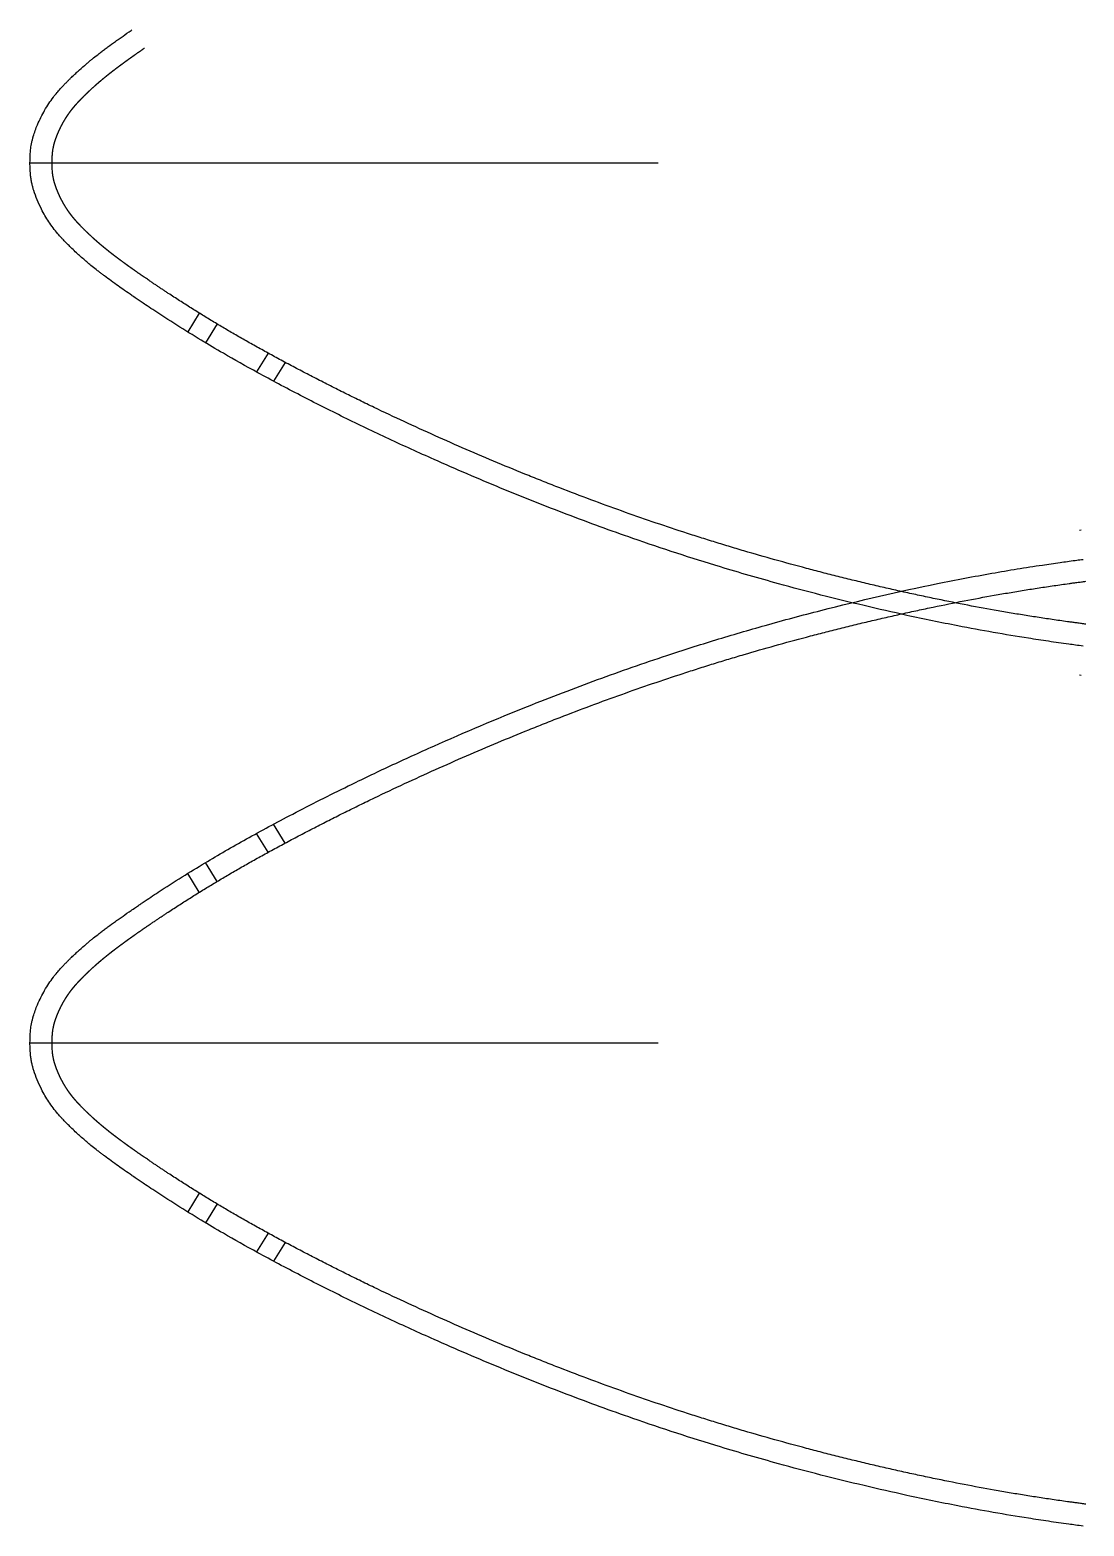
# Model space of a CAD drawing. Header units: inches. Extents: x -1514 to 1282, y -2074 to 286.
# Drawn here: x 231.7 to 303.2, y -513.8 to -412.3 of the extents above; entities that cross this region are included whole.
import ezdxf

# ---------------------------------------------------------------- set-up
doc = ezdxf.new("R2010")
doc.units = ezdxf.units.IN
doc.header["$LTSCALE"] = 0.1
doc.header["$MEASUREMENT"] = 0

msp = doc.modelspace()

# ---------------------------------------------------------------- linework, layer by layer
for p, q in [((231.68013, -421.27506), (274.28677, -421.27506)), ((243.16406, -431.47853), (242.38019, -432.75742)), ((244.36853, -432.21275), (243.58466, -433.49163)), ((247.8298, -434.19298), (247.04592, -435.47186)), ((248.98968, -434.82068), (248.2058, -436.09957)), ((247.8298, -468.05569), (247.04592, -466.77681)), ((248.98968, -467.42799), (248.2058, -466.1491)), ((244.36853, -470.03592), (243.58466, -468.75704)), ((243.16406, -470.77013), (242.38019, -469.49125)), ((231.68013, -480.97361), (274.28677, -480.97361)), ((243.16406, -491.17709), (242.38019, -492.45597)), ((244.36853, -491.9113), (243.58466, -493.19019)), ((247.8298, -493.89153), (247.04592, -495.17041)), ((248.98968, -494.51924), (248.2058, -495.79812))]:
    msp.add_line(p, q)
at = {"color": 2, "linetype": 'Continuous', "lineweight": 25}
for p, q in [((302.85693, -446.19897), (302.98592, -446.18241)), ((302.98592, -456.06688), (302.85705, -456.05034))]:
    msp.add_line(p, q, dxfattribs=at)
at = {"color": 2, "linetype": 'Continuous'}
for points, knots in [([(231.90473, -419.49098), (231.98368, -419.22678), (232.07891, -418.96337), (232.26188, -418.53013), (232.34074, -418.3593), (232.5011, -418.03763), (232.58631, -417.87892), (232.76517, -417.56894), (232.85926, -417.41678), (233.05717, -417.11827), (233.16105, -416.9717), (233.35179, -416.72092), (233.43164, -416.62122), (233.58685, -416.43585), (233.65806, -416.35363), (233.78897, -416.2074), (233.83497, -416.15719), (233.94014, -416.04428), (233.99483, -415.9866), (234.10332, -415.87413), (234.15997, -415.81632), (234.25903, -415.71648), (234.3102, -415.66548), (234.41291, -415.56429), (234.46476, -415.51378), (234.58774, -415.39531), (234.65826, -415.32836), (234.79655, -415.19891), (234.86685, -415.134), (235.07921, -414.94067), (235.2234, -414.81299), (235.43036, -414.63466), (235.49047, -414.58344), (235.61349, -414.47977), (235.66666, -414.43547), (235.78284, -414.33955), (235.84193, -414.29123), (236.02195, -414.14545), (236.14586, -414.04694), (236.34261, -413.89326), (236.41294, -413.83883), (236.5709, -413.71769), (236.64548, -413.66113), (236.80328, -413.54236), (236.88403, -413.48209), (237.13173, -413.29872), (237.30413, -413.17303), (237.57779, -412.97638), (237.65382, -412.92216), (237.81747, -412.80604), (237.90209, -412.74633), (238.16433, -412.56227), (238.35028, -412.433), (238.56198, -412.28709), (238.57662, -412.27701), (238.59132, -412.26689)], [0.0006758159, 0.0006758159, 0.0006758159, 0.0006758159, 0.0856155405, 0.0856155405, 0.1391467974, 0.1391467974, 0.1926780544, 0.1926780544, 0.2462093113, 0.2462093113, 0.2997405683, 0.2997405683, 0.3401579436, 0.3401579436, 0.3722583798, 0.3722583798, 0.3958867692, 0.3958867692, 0.4195151587, 0.4195151587, 0.4411173679, 0.4411173679, 0.4627195771, 0.4627195771, 0.4843217863, 0.4843217863, 0.5130271226, 0.5130271226, 0.5417324589, 0.5417324589, 0.5991431315, 0.5991431315, 0.6226296304, 0.6226296304, 0.6461161293, 0.6461161293, 0.6696026282, 0.6696026282, 0.716575626, 0.716575626, 0.7419756989, 0.7419756989, 0.7729718614, 0.7729718614, 0.803968024, 0.803968024, 0.8659603491, 0.8659603491, 0.8982528039, 0.8982528039, 0.9305452587, 0.9305452587, 0.9951301683, 0.9951301683, 0.9999076149, 0.9999076149, 0.9999076149, 0.9999076149]), ([(231.71134, -420.52202), (231.71849, -420.44567), (231.72671, -420.36998), (231.74305, -420.24104), (231.75368, -420.16827), (231.77716, -420.02763), (231.79057, -419.95613), (231.81964, -419.81686), (231.83509, -419.74961), (231.86314, -419.63904), (231.87231, -419.60492), (231.88901, -419.54537), (231.89513, -419.52393), (231.9012, -419.50299)], [0.0023835454, 0.0023835454, 0.0023835454, 0.0023835454, 0.2066694054, 0.2066694054, 0.4109552653, 0.4109552653, 0.6152411252, 0.6152411252, 0.8195269851, 0.8195269851, 0.938174056, 0.938174056, 0.9946750821, 0.9946750821, 0.9946750821, 0.9946750821]), ([(231.71081, -422.02252), (231.68302, -421.71245), (231.67662, -421.40881), (231.68491, -420.90913), (231.69354, -420.72001), (231.71083, -420.52759)], [0.00007817154, 0.00007817154, 0.00007817154, 0.00007817154, 0.02349604073, 0.02349604073, 0.0380494547, 0.0380494547, 0.0380494547, 0.0380494547]), ([(231.90093, -423.04672), (231.89202, -423.01592), (231.88336, -422.98541), (231.872, -422.94438), (231.86808, -422.92991), (231.85284, -422.87207), (231.84324, -422.83381), (231.81286, -422.70618), (231.79379, -422.61465), (231.76421, -422.45086), (231.75291, -422.37973), (231.73575, -422.25423), (231.73133, -422.21817), (231.72131, -422.1297), (231.71633, -422.08132), (231.71163, -422.03145), (231.7115, -422.03001), (231.71136, -422.02857)], [0.0049469751, 0.0049469751, 0.0049469751, 0.0049469751, 0.0846348701, 0.0846348701, 0.1400935258, 0.1400935258, 0.2547026727, 0.2547026727, 0.5193360941, 0.5193360941, 0.7349872292, 0.7349872292, 0.8642826748, 0.8642826748, 0.9935781205, 0.9935781205, 0.9974194251, 0.9974194251, 0.9974194251, 0.9974194251]), ([(238.59136, -430.28382), (238.24864, -430.04792), (237.93855, -429.83118), (237.5188, -429.53225), (237.34635, -429.40815), (237.03033, -429.17735), (236.87858, -429.06493), (236.67396, -428.911), (236.61822, -428.86882), (236.50045, -428.77905), (236.42969, -428.72473), (236.302, -428.62581), (236.23913, -428.57669), (236.05323, -428.43019), (235.93305, -428.33379), (235.72321, -428.16229), (235.63825, -428.09186), (235.44459, -427.92846), (235.34991, -427.84714), (235.16175, -427.68269), (235.06883, -427.60002), (234.8762, -427.42556), (234.77722, -427.33412), (234.58061, -427.14885), (234.47887, -427.05105), (234.30867, -426.88387), (234.24238, -426.81782), (234.08745, -426.6605), (234.01441, -426.58477), (233.89599, -426.45925), (233.84949, -426.40917), (233.72882, -426.27692), (233.64542, -426.18274), (233.45692, -425.96135), (233.35531, -425.83532), (233.14892, -425.56191), (233.05009, -425.42189), (232.77519, -425.00677), (232.61052, -424.72423), (232.35717, -424.22842), (232.25698, -424.01259), (232.08045, -423.58637), (232.00346, -423.37558), (231.92577, -423.12917), (231.91496, -423.09396), (231.90446, -423.05873)], [0.0000881401, 0.0000881401, 0.0000881401, 0.0000881401, 0.1117175385, 0.1117175385, 0.1687966325, 0.1687966325, 0.2258757266, 0.2258757266, 0.2490135781, 0.2490135781, 0.2721514296, 0.2721514296, 0.295289281, 0.295289281, 0.341564984, 0.341564984, 0.3786771343, 0.3786771343, 0.4157892846, 0.4157892846, 0.4529014349, 0.4529014349, 0.4936431, 0.4936431, 0.5343847651, 0.5343847651, 0.5650224423, 0.5650224423, 0.5956601195, 0.5956601195, 0.6167390025, 0.6167390025, 0.6520100194, 0.6520100194, 0.7030823079, 0.7030823079, 0.7541545963, 0.7541545963, 0.8518991218, 0.8518991218, 0.919934883, 0.919934883, 0.9879706441, 0.9879706441, 0.9993125159, 0.9993125159, 0.9993125159, 0.9993125159]), ([(303.11192, -454.06664), (302.93755, -454.04408), (302.76617, -454.02167), (302.44143, -453.9787), (302.28608, -453.95789), (301.90432, -453.90603), (301.67774, -453.87461), (301.22001, -453.80998), (300.99139, -453.7771), (300.30719, -453.6769), (299.85304, -453.60797), (298.60852, -453.41242), (297.81873, -453.28085), (296.22143, -453.00005), (295.41735, -452.85136), (293.46989, -452.47373), (292.3186, -452.23629), (290.19013, -451.77187), (289.22055, -451.55107), (287.27977, -451.09106), (286.30232, -450.85042), (284.3588, -450.35352), (283.39555, -450.09786), (281.11475, -449.47002), (279.80447, -449.09098), (277.51935, -448.39728), (276.53381, -448.08703), (274.55302, -447.44127), (273.56084, -447.10672), (271.08597, -446.24465), (269.60384, -445.70388), (266.61598, -444.56505), (265.10592, -443.96529), (262.09162, -442.72014), (260.5838, -442.0733), (258.05552, -440.94817), (257.02514, -440.4781), (254.98406, -439.52432), (253.97425, -439.04058), (251.98263, -438.0615), (250.99907, -437.56523), (249.52451, -436.80164), (249.02753, -436.54081), (248.06334, -436.02785), (247.59317, -435.77414), (246.31962, -435.07675), (245.54569, -434.64109), (244.28631, -433.91091), (243.79133, -433.61789), (242.18713, -432.64833), (241.08452, -431.95106), (239.84179, -431.1293), (239.67745, -431.0199), (239.41531, -430.84417), (239.31681, -430.77787), (239.1356, -430.65539), (239.0552, -430.6009), (238.86725, -430.47284), (238.76282, -430.40143), (238.62852, -430.30933), (238.61066, -430.29707), (238.59299, -430.28494)], [0.000009165, 0.000009165, 0.000009165, 0.000009165, 0.0065451997, 0.0065451997, 0.0130812343, 0.0130812343, 0.02344286, 0.02344286, 0.0338044856, 0.0338044856, 0.0545277369, 0.0545277369, 0.0908407378, 0.0908407378, 0.1271537386, 0.1271537386, 0.1780419475, 0.1780419475, 0.2197814843, 0.2197814843, 0.2615210211, 0.2615210211, 0.3032605578, 0.3032605578, 0.3611637302, 0.3611637302, 0.4055539756, 0.4055539756, 0.449944221, 0.449944221, 0.5160555903, 0.5160555903, 0.5821669595, 0.5821669595, 0.6482783288, 0.6482783288, 0.6937935245, 0.6937935245, 0.7404729994, 0.7404729994, 0.7871524743, 0.7871524743, 0.8113521592, 0.8113521592, 0.8355518441, 0.8355518441, 0.87866985, 0.87866985, 0.908006077, 0.908006077, 0.9734141811, 0.9734141811, 0.9834500715, 0.9834500715, 0.9894303799, 0.9894303799, 0.9943386661, 0.9943386661, 0.9992469523, 0.9992469523, 0.9999888869, 0.9999888869, 0.9999888869, 0.9999888869]), ([(238.59303, -471.96426), (238.71, -471.88398), (238.81578, -471.81155), (238.99598, -471.68857), (239.06749, -471.64002), (239.216, -471.53944), (239.29051, -471.48913), (239.53408, -471.32518), (239.70313, -471.21219), (240.04345, -470.98632), (240.21434, -470.8737), (240.92254, -470.41024), (241.46419, -470.06351), (242.52238, -469.40105), (243.03721, -469.08545), (244.00686, -468.50359), (244.46085, -468.2363), (245.39556, -467.69627), (245.87276, -467.42558), (247.34896, -466.60297), (248.3947, -466.03932), (250.11627, -465.13946), (250.74121, -464.81811), (251.99617, -464.18351), (252.62844, -463.86906), (254.20122, -463.09974), (255.15002, -462.64668), (257.08846, -461.74234), (258.07821, -461.29112), (261.17713, -459.91164), (263.30376, -459.01288), (267.02086, -457.5252), (268.60175, -456.91916), (271.74207, -455.7695), (273.30742, -455.22374), (275.97824, -454.33944), (277.08359, -453.98733), (279.30054, -453.30901), (280.42102, -452.98002), (282.79629, -452.3114), (284.0535, -451.97386), (287.97911, -450.97007), (290.65518, -450.35384), (294.47715, -449.57471), (295.70788, -449.34043), (297.49999, -449.02409), (298.07023, -448.9272), (299.20661, -448.74176), (299.77482, -448.65288), (300.74611, -448.50749), (301.14667, -448.4494), (301.71242, -448.36994), (301.8768, -448.34716), (302.20938, -448.30173), (302.38462, -448.27816), (302.71109, -448.23491), (302.85527, -448.21599), (303.04173, -448.19175), (303.0769, -448.18718), (303.11183, -448.18266)], [0.0000107524, 0.0000107524, 0.0000107524, 0.0000107524, 0.0045097682, 0.0045097682, 0.0090087839, 0.0090087839, 0.0135077996, 0.0135077996, 0.0238511345, 0.0238511345, 0.0341944694, 0.0341944694, 0.0665681905, 0.0665681905, 0.0969775473, 0.0969775473, 0.123727194, 0.123727194, 0.1504768407, 0.1504768407, 0.2041907145, 0.2041907145, 0.2339881396, 0.2339881396, 0.2637855647, 0.2637855647, 0.3074972286, 0.3074972286, 0.3512088925, 0.3512088925, 0.4443129201, 0.4443129201, 0.5142510368, 0.5142510368, 0.5841891535, 0.5841891535, 0.6339262446, 0.6339262446, 0.6836633357, 0.6836633357, 0.7383194593, 0.7383194593, 0.8523716384, 0.8523716384, 0.9077953012, 0.9077953012, 0.9338996827, 0.9338996827, 0.9600040642, 0.9600040642, 0.9781904911, 0.9781904911, 0.9856810791, 0.9856810791, 0.9931716672, 0.9931716672, 0.9987122407, 0.9987122407, 0.9999899987, 0.9999899987, 0.9999899987, 0.9999899987]), ([(231.90473, -479.18953), (231.98368, -478.92533), (232.07891, -478.66192), (232.26188, -478.22868), (232.34074, -478.05786), (232.5011, -477.73618), (232.58631, -477.57747), (232.76517, -477.26749), (232.85926, -477.11534), (233.05717, -476.81682), (233.16105, -476.67025), (233.35179, -476.41947), (233.43164, -476.31977), (233.58685, -476.13441), (233.65806, -476.05218), (233.78897, -475.90595), (233.83497, -475.85575), (233.94014, -475.74284), (233.99483, -475.68515), (234.10332, -475.57268), (234.15997, -475.51488), (234.25903, -475.41503), (234.3102, -475.36403), (234.41291, -475.26285), (234.46476, -475.21233), (234.58774, -475.09386), (234.65826, -475.02691), (234.79655, -474.89746), (234.86685, -474.83256), (235.07921, -474.63922), (235.2234, -474.51154), (235.43036, -474.33322), (235.49047, -474.28199), (235.61349, -474.17832), (235.66666, -474.13402), (235.78284, -474.0381), (235.84193, -473.98978), (236.02195, -473.844), (236.14586, -473.74549), (236.34261, -473.59181), (236.41294, -473.53738), (236.5709, -473.41624), (236.64548, -473.35968), (236.80328, -473.24092), (236.88403, -473.18064), (237.13173, -472.99727), (237.30413, -472.87159), (237.57779, -472.67494), (237.65382, -472.62071), (237.81747, -472.50459), (237.90209, -472.44489), (238.16433, -472.26082), (238.35028, -472.13155), (238.56198, -471.98564), (238.57662, -471.97556), (238.59132, -471.96544)], [0.0006758159, 0.0006758159, 0.0006758159, 0.0006758159, 0.0856155405, 0.0856155405, 0.1391467974, 0.1391467974, 0.1926780544, 0.1926780544, 0.2462093113, 0.2462093113, 0.2997405683, 0.2997405683, 0.3401579436, 0.3401579436, 0.3722583798, 0.3722583798, 0.3958867692, 0.3958867692, 0.4195151587, 0.4195151587, 0.4411173679, 0.4411173679, 0.4627195771, 0.4627195771, 0.4843217863, 0.4843217863, 0.5130271226, 0.5130271226, 0.5417324589, 0.5417324589, 0.5991431315, 0.5991431315, 0.6226296304, 0.6226296304, 0.6461161293, 0.6461161293, 0.6696026282, 0.6696026282, 0.716575626, 0.716575626, 0.7419756989, 0.7419756989, 0.7729718614, 0.7729718614, 0.803968024, 0.803968024, 0.8659603491, 0.8659603491, 0.8982528039, 0.8982528039, 0.9305452587, 0.9305452587, 0.9951301683, 0.9951301683, 0.9999076149, 0.9999076149, 0.9999076149, 0.9999076149]), ([(231.71134, -480.22057), (231.71849, -480.14422), (231.72671, -480.06853), (231.74305, -479.93959), (231.75368, -479.86682), (231.77716, -479.72618), (231.79057, -479.65468), (231.81964, -479.51542), (231.83509, -479.44817), (231.86314, -479.33759), (231.87231, -479.30347), (231.88901, -479.24392), (231.89513, -479.22249), (231.9012, -479.20154)], [0.0023835454, 0.0023835454, 0.0023835454, 0.0023835454, 0.2066694054, 0.2066694054, 0.4109552653, 0.4109552653, 0.6152411252, 0.6152411252, 0.8195269851, 0.8195269851, 0.938174056, 0.938174056, 0.9946750821, 0.9946750821, 0.9946750821, 0.9946750821]), ([(231.71081, -481.72107), (231.68302, -481.411), (231.67662, -481.10736), (231.68491, -480.60768), (231.69354, -480.41856), (231.71083, -480.22614)], [0.00007817154, 0.00007817154, 0.00007817154, 0.00007817154, 0.02349604073, 0.02349604073, 0.0380494547, 0.0380494547, 0.0380494547, 0.0380494547]), ([(231.90093, -482.74527), (231.89202, -482.71447), (231.88336, -482.68396), (231.872, -482.64293), (231.86808, -482.62847), (231.85284, -482.57062), (231.84324, -482.53236), (231.81286, -482.40474), (231.79379, -482.3132), (231.76421, -482.14941), (231.75291, -482.07829), (231.73575, -481.95279), (231.73133, -481.91672), (231.72131, -481.82825), (231.71633, -481.77987), (231.71163, -481.73), (231.7115, -481.72856), (231.71136, -481.72712)], [0.0049469751, 0.0049469751, 0.0049469751, 0.0049469751, 0.0846348701, 0.0846348701, 0.1400935258, 0.1400935258, 0.2547026727, 0.2547026727, 0.5193360941, 0.5193360941, 0.7349872292, 0.7349872292, 0.8642826748, 0.8642826748, 0.9935781205, 0.9935781205, 0.9974194251, 0.9974194251, 0.9974194251, 0.9974194251]), ([(238.59136, -489.98237), (238.24864, -489.74647), (237.93855, -489.52973), (237.5188, -489.2308), (237.34635, -489.1067), (237.03033, -488.8759), (236.87858, -488.76348), (236.67396, -488.60956), (236.61822, -488.56737), (236.50045, -488.47761), (236.42969, -488.42328), (236.302, -488.32436), (236.23913, -488.27524), (236.05323, -488.12875), (235.93305, -488.03234), (235.72321, -487.86084), (235.63825, -487.79041), (235.44459, -487.62701), (235.34991, -487.54569), (235.16175, -487.38124), (235.06883, -487.29857), (234.8762, -487.12411), (234.77722, -487.03268), (234.58061, -486.8474), (234.47887, -486.74961), (234.30867, -486.58243), (234.24238, -486.51637), (234.08745, -486.35905), (234.01441, -486.28332), (233.89599, -486.15781), (233.84949, -486.10772), (233.72882, -485.97547), (233.64542, -485.88129), (233.45692, -485.6599), (233.35531, -485.53387), (233.14892, -485.26047), (233.05009, -485.12044), (232.77519, -484.70533), (232.61052, -484.42278), (232.35717, -483.92698), (232.25698, -483.71114), (232.08045, -483.28493), (232.00346, -483.07413), (231.92577, -482.82772), (231.91496, -482.79251), (231.90446, -482.75728)], [0.0000881401, 0.0000881401, 0.0000881401, 0.0000881401, 0.1117175385, 0.1117175385, 0.1687966325, 0.1687966325, 0.2258757266, 0.2258757266, 0.2490135781, 0.2490135781, 0.2721514296, 0.2721514296, 0.295289281, 0.295289281, 0.341564984, 0.341564984, 0.3786771343, 0.3786771343, 0.4157892846, 0.4157892846, 0.4529014349, 0.4529014349, 0.4936431, 0.4936431, 0.5343847651, 0.5343847651, 0.5650224423, 0.5650224423, 0.5956601195, 0.5956601195, 0.6167390025, 0.6167390025, 0.6520100194, 0.6520100194, 0.7030823079, 0.7030823079, 0.7541545963, 0.7541545963, 0.8518991218, 0.8518991218, 0.919934883, 0.919934883, 0.9879706441, 0.9879706441, 0.9993125159, 0.9993125159, 0.9993125159, 0.9993125159]), ([(303.11192, -513.76519), (302.93755, -513.74264), (302.76617, -513.72022), (302.44143, -513.67726), (302.28608, -513.65644), (301.90432, -513.60459), (301.67774, -513.57316), (301.22001, -513.50853), (300.99139, -513.47566), (300.30719, -513.37545), (299.85304, -513.30652), (298.60852, -513.11097), (297.81873, -512.9794), (296.22143, -512.6986), (295.41735, -512.54992), (293.46989, -512.17228), (292.3186, -511.93484), (290.19013, -511.47043), (289.22055, -511.24962), (287.27977, -510.78961), (286.30232, -510.54898), (284.3588, -510.05207), (283.39555, -509.79642), (281.11475, -509.16857), (279.80447, -508.78954), (277.51935, -508.09583), (276.53381, -507.78558), (274.55302, -507.13983), (273.56084, -506.80527), (271.08597, -505.9432), (269.60384, -505.40244), (266.61598, -504.2636), (265.10592, -503.66385), (262.09162, -502.4187), (260.5838, -501.77186), (258.05552, -500.64672), (257.02514, -500.17665), (254.98406, -499.22288), (253.97425, -498.73913), (251.98263, -497.76005), (250.99907, -497.26379), (249.52451, -496.50019), (249.02753, -496.23936), (248.06334, -495.7264), (247.59317, -495.47269), (246.31962, -494.7753), (245.54569, -494.33964), (244.28631, -493.60946), (243.79133, -493.31644), (242.18713, -492.34688), (241.08452, -491.64961), (239.84179, -490.82786), (239.67745, -490.71845), (239.41531, -490.54272), (239.31681, -490.47642), (239.1356, -490.35394), (239.0552, -490.29945), (238.86725, -490.17139), (238.76282, -490.09999), (238.62852, -490.00788), (238.61066, -489.99562), (238.59299, -489.98349)], [0.000009165, 0.000009165, 0.000009165, 0.000009165, 0.0065451997, 0.0065451997, 0.0130812343, 0.0130812343, 0.02344286, 0.02344286, 0.0338044856, 0.0338044856, 0.0545277369, 0.0545277369, 0.0908407378, 0.0908407378, 0.1271537386, 0.1271537386, 0.1780419475, 0.1780419475, 0.2197814843, 0.2197814843, 0.2615210211, 0.2615210211, 0.3032605578, 0.3032605578, 0.3611637302, 0.3611637302, 0.4055539756, 0.4055539756, 0.449944221, 0.449944221, 0.5160555903, 0.5160555903, 0.5821669595, 0.5821669595, 0.6482783288, 0.6482783288, 0.6937935245, 0.6937935245, 0.7404729994, 0.7404729994, 0.7871524743, 0.7871524743, 0.8113521592, 0.8113521592, 0.8355518441, 0.8355518441, 0.87866985, 0.87866985, 0.908006077, 0.908006077, 0.9734141811, 0.9734141811, 0.9834500715, 0.9834500715, 0.9894303799, 0.9894303799, 0.9943386661, 0.9943386661, 0.9992469523, 0.9992469523, 0.9999888869, 0.9999888869, 0.9999888869, 0.9999888869])]:
    msp.add_open_spline(points, degree=3, knots=knots, dxfattribs=at)
at = {"color": 2, "linetype": 'Continuous', "lineweight": 25}
for points, degree, knots in [([(233.34194, -419.92044), (233.39341, -419.7482), (233.50152, -419.45381), (233.58797, -419.24419), (233.65549, -419.09278), (233.71313, -418.96973), (233.77076, -418.85224), (233.84548, -418.70642), (233.98606, -418.44925), (234.19012, -418.11927), (234.35633, -417.88084), (234.45138, -417.75252), (234.51992, -417.66364), (234.56747, -417.60375), (234.61695, -417.54254), (234.68932, -417.45537), (234.76596, -417.36611), (234.81731, -417.30776), (234.84636, -417.27512), (234.8701, -417.24866), (234.89078, -417.22577), (234.91784, -417.19603), (234.96759, -417.14186), (235.04902, -417.05482), (235.13563, -416.96437), (235.19383, -416.90458), (235.2268, -416.87097), (235.25377, -416.84362), (235.27826, -416.8189), (235.30959, -416.78741), (235.36626, -416.73079), (235.45589, -416.64236), (235.56027, -416.54102), (235.66765, -416.43844), (235.77156, -416.3407), (235.90391, -416.21808), (236.09207, -416.04768), (236.28444, -415.8786), (236.4101, -415.77061), (236.47346, -415.71675), (236.50873, -415.68694), (236.53735, -415.66283), (236.56318, -415.64115), (236.59632, -415.61344), (236.65635, -415.56349), (236.77881, -415.46258), (236.94825, -415.32563), (237.09457, -415.20951), (237.21436, -415.11557), (237.32152, -415.03248), (237.39163, -414.97858), (237.43072, -414.94864), (237.46299, -414.92401), (237.48971, -414.90366), (237.52456, -414.87717), (237.58755, -414.82946), (237.68763, -414.75416), (237.80495, -414.66663), (237.92524, -414.57761), (238.04849, -414.48712), (238.17468, -414.39517), (238.28769, -414.31343), (238.36155, -414.26029), (238.39885, -414.23352), (238.4195, -414.21872), (238.43679, -414.20634), (238.44986, -414.19699), (238.4672, -414.18459), (238.49834, -414.16236), (238.56161, -414.11727), (238.66269, -414.04556), (238.78231, -413.96114), (238.93694, -413.85257), (239.22899, -413.64897), (239.44187, -413.50243)], 2, [0.0006758159, 0.0006758159, 0.0006758159, 0.0475148065, 0.0787408002, 0.1021602955, 0.1177732923, 0.1333862892, 0.148999286, 0.1724187813, 0.2192577719, 0.2660967625, 0.2895162578, 0.3051292546, 0.3168390023, 0.3246455007, 0.3363552484, 0.3519682452, 0.3636779929, 0.3695328667, 0.3734361159, 0.3773393651, 0.3812426143, 0.3870974882, 0.3988072358, 0.4144202327, 0.4261299803, 0.4319848541, 0.4358881033, 0.4397913526, 0.4436946018, 0.4495494756, 0.4612592232, 0.4768722201, 0.492485217, 0.5080982138, 0.5237112107, 0.547130706, 0.5783566997, 0.601776195, 0.6134859426, 0.6193408164, 0.6232440657, 0.6271473149, 0.6310505641, 0.6369054379, 0.6486151856, 0.6720346808, 0.6954541761, 0.711067173, 0.7266801699, 0.7383899175, 0.7442447913, 0.7481480405, 0.7520512898, 0.755954539, 0.7618094128, 0.7735191604, 0.7891321573, 0.8047451542, 0.820358151, 0.8359711479, 0.8515841447, 0.8632938924, 0.8691487662, 0.8720762031, 0.8740278277, 0.8759794523, 0.8779310769, 0.8808585138, 0.8867133877, 0.8984231353, 0.9140361322, 0.929649129, 0.9530686243, 0.9999076149, 0.9999076149, 0.9999076149]), ([(233.20481, -420.66185), (233.20657, -420.64299), (233.21038, -420.60415), (233.2159, -420.55277), (233.22046, -420.51397), (233.22413, -420.48498), (233.22656, -420.46653), (233.22999, -420.44175), (233.23443, -420.41105), (233.24284, -420.35637), (233.25328, -420.29566), (233.26524, -420.233), (233.27452, -420.18746), (233.28418, -420.14289), (233.29423, -420.09924), (233.30308, -420.06301), (233.30936, -420.03836), (233.31353, -420.02233), (233.31613, -420.0125), (233.32048, -419.99634), (233.32659, -419.97424), (233.33364, -419.94923), (233.33923, -419.9298), (233.34194, -419.92044)], 3, [0.0023835454, 0.0023835454, 0.0023835454, 0.0023835454, 0.0644017665, 0.1264199875, 0.1884382086, 0.2194473191, 0.2504564296, 0.2814655401, 0.3124746507, 0.3744928717, 0.4985293138, 0.5605475348, 0.6225657559, 0.6845839769, 0.746602198, 0.808620419, 0.8396295295, 0.8551340848, 0.87063864, 0.9016477506, 0.9326568611, 0.9636659716, 0.9946750821, 0.9946750821, 0.9946750821, 0.9946750821]), ([(233.20482, -421.88862), (233.20045, -421.83985), (233.19319, -421.74338), (233.18301, -421.54042), (233.1794, -421.32974), (233.18122, -421.11389), (233.18551, -420.95878), (233.19312, -420.80726), (233.20042, -420.71063), (233.20481, -420.66185)], 3, [0.00007817154, 0.00007817154, 0.00007817154, 0.00007817154, 0.00482458193, 0.00957099233, 0.01906381312, 0.02381022351, 0.02855663391, 0.0333030443, 0.0380494547, 0.0380494547, 0.0380494547, 0.0380494547]), ([(233.34187, -422.62997), (233.33892, -422.61976), (233.33271, -422.59816), (233.32554, -422.57278), (233.3207, -422.55531), (233.31824, -422.54626), (233.31706, -422.54188), (233.31668, -422.54043), (233.31492, -422.53384), (233.31283, -422.52591), (233.30884, -422.51065), (233.30418, -422.49241), (233.29877, -422.47067), (233.29183, -422.44199), (233.28338, -422.40549), (233.27057, -422.3467), (233.25846, -422.2853), (233.24805, -422.22674), (233.24052, -422.1811), (233.23463, -422.1425), (233.23066, -422.11473), (233.2285, -422.09916), (233.22675, -422.08624), (233.22555, -422.07718), (233.22373, -422.06319), (233.22061, -422.03819), (233.21598, -421.99865), (233.21044, -421.94688), (233.2066, -421.90766), (233.20482, -421.88862)], 3, [0.0049469751, 0.0049469751, 0.0049469751, 0.0049469751, 0.0359617391, 0.0669765032, 0.0979912673, 0.1134986493, 0.1212523403, 0.1251291858, 0.1290060313, 0.1445134134, 0.1600207954, 0.1910355595, 0.2220503235, 0.2530650876, 0.3150946157, 0.3771241438, 0.5011832001, 0.5632127282, 0.6252422563, 0.6872717845, 0.7182865485, 0.7337939306, 0.7493013126, 0.7648086946, 0.7803160767, 0.8113308407, 0.8733603688, 0.935389897, 0.9974194251, 0.9974194251, 0.9974194251, 0.9974194251]), ([(239.44184, -429.04823), (239.22952, -428.90209), (238.93767, -428.69863), (238.78298, -428.59002), (238.66321, -428.5055), (238.56192, -428.43363), (238.49847, -428.38842), (238.46723, -428.36611), (238.44984, -428.35368), (238.4367, -428.34428), (238.41944, -428.33191), (238.39877, -428.3171), (238.36147, -428.29034), (238.2876, -428.23719), (238.17457, -428.15544), (238.04836, -428.06347), (237.9251, -427.97297), (237.8048, -427.88394), (237.68748, -427.79641), (237.5874, -427.7211), (237.52441, -427.67339), (237.48956, -427.6469), (237.46284, -427.62655), (237.43056, -427.60191), (237.39145, -427.57196), (237.3213, -427.51802), (237.21409, -427.4349), (237.09427, -427.34093), (236.94793, -427.22479), (236.7785, -427.08784), (236.65607, -426.98696), (236.59607, -426.93703), (236.56296, -426.90933), (236.53714, -426.88767), (236.50851, -426.86355), (236.47323, -426.83373), (236.40985, -426.77985), (236.28416, -426.67182), (236.09176, -426.50271), (235.90359, -426.33229), (235.77123, -426.20966), (235.66735, -426.11194), (235.55986, -426.00925), (235.45545, -425.90789), (235.36586, -425.81948), (235.30924, -425.76291), (235.27794, -425.73144), (235.25349, -425.70677), (235.22647, -425.67936), (235.19345, -425.6457), (235.13518, -425.58583), (235.04852, -425.49532), (234.96712, -425.40831), (234.91743, -425.3542), (234.89042, -425.32449), (234.86979, -425.30166), (234.84603, -425.27518), (234.81695, -425.24251), (234.76558, -425.18412), (234.68892, -425.09483), (234.61657, -425.00767), (234.56712, -424.94649), (234.51963, -424.88666), (234.45105, -424.79771), (234.35599, -424.66935), (234.1898, -424.43092), (233.98573, -424.10086), (233.84517, -423.84367), (233.77046, -423.69783), (233.71288, -423.58039), (233.65507, -423.45696), (233.58744, -423.30529), (233.50096, -423.09554), (233.39304, -422.80151), (233.34187, -422.62997)], 2, [0.0000881401, 0.0000881401, 0.0000881401, 0.0469267827, 0.070346104, 0.0859589849, 0.1015718658, 0.1132815264, 0.1191363568, 0.1220637719, 0.124015382, 0.1259669921, 0.1279186023, 0.1308460174, 0.1367008477, 0.1484105084, 0.1640233893, 0.1796362701, 0.195249151, 0.2108620319, 0.2264749128, 0.2381845734, 0.2440394037, 0.247942624, 0.2518458442, 0.2557490644, 0.2616038947, 0.2733135554, 0.2889264362, 0.3045393171, 0.3279586384, 0.3513779597, 0.3630876204, 0.3689424507, 0.3728456709, 0.3767488911, 0.3806521114, 0.3865069417, 0.3982166023, 0.4216359237, 0.4528616854, 0.4762810067, 0.4918938876, 0.5075067684, 0.5231196493, 0.5387325302, 0.5504421908, 0.5562970212, 0.5602002414, 0.5641034616, 0.5680066818, 0.5738615122, 0.5855711728, 0.6011840537, 0.6128937143, 0.6187485447, 0.6226517649, 0.6265549851, 0.6304582053, 0.6363130356, 0.6480226963, 0.6636355772, 0.6753452378, 0.6831516783, 0.6948613389, 0.7104742198, 0.7338935411, 0.7807321837, 0.8275708263, 0.8509901476, 0.8666030285, 0.8822159094, 0.8978287902, 0.9212481115, 0.9524738733, 0.9993125159, 0.9993125159, 0.9993125159]), ([(303.30438, -452.57904), (303.25267, -452.57235), (303.14834, -452.55881), (302.94711, -452.53252), (302.70462, -452.50052), (302.42875, -452.46356), (302.08519, -452.41676), (301.65824, -452.35731), (301.1467, -452.28408), (300.63698, -452.20907), (299.9593, -452.10663), (299.11768, -451.97432), (298.10808, -451.80739), (296.75118, -451.57222), (295.0394, -451.25536), (293.30163, -450.90696), (291.89069, -450.60832), (290.82252, -450.37443), (289.74601, -450.13104), (288.66758, -449.87968), (287.58613, -449.62009), (286.50026, -449.35195), (285.41673, -449.07679), (283.98242, -448.70212), (282.20602, -448.21852), (280.45315, -447.71497), (279.06394, -447.29988), (278.03038, -446.98299), (276.99741, -446.6581), (275.61736, -446.21315), (273.88893, -445.63545), (271.80817, -444.90735), (269.72339, -444.14531), (267.97411, -443.47892), (266.56601, -442.92648), (265.15203, -442.36109), (263.38628, -441.63513), (261.26602, -440.73151), (259.15829, -439.80141), (257.05864, -438.84275), (255.35834, -438.04024), (254.02631, -437.39549), (253.03678, -436.90811), (252.05527, -436.41618), (251.24441, -436.00265), (250.59977, -435.66956), (249.95832, -435.33524), (249.1775, -434.92297), (248.27107, -434.43568), (247.39552, -433.956), (246.55282, -433.48508), (245.73452, -433.0181), (245.07057, -432.63091), (244.54974, -432.32206), (244.02829, -432.00942), (243.3782, -431.61316), (242.72935, -431.20902), (242.21352, -430.88251), (241.82803, -430.63587), (241.44414, -430.38762), (241.12559, -430.17942), (240.87174, -430.01218), (240.68195, -429.88647), (240.49281, -429.76054), (240.30438, -429.63441), (240.14661, -429.52823), (240.01806, -429.44136), (239.92285, -429.37688), (239.81944, -429.30657), (239.70469, -429.22829), (239.60018, -429.1568), (239.5117, -429.09617), (239.46491, -429.06407), (239.44184, -429.04823)], 3, [0.000009165, 0.000009165, 0.000009165, 0.000009165, 0.0019622504, 0.0039153358, 0.0078215066, 0.0117276774, 0.0156338482, 0.0234461898, 0.0312585313, 0.0390708729, 0.0468832145, 0.0625078976, 0.0781325808, 0.093757264, 0.1250066303, 0.1562559966, 0.1718806797, 0.1875053629, 0.203130046, 0.2187547292, 0.2343794123, 0.2500040955, 0.2656287786, 0.2812534618, 0.3125028281, 0.3437521944, 0.3593768776, 0.3750015607, 0.3906262439, 0.406250927, 0.4375002933, 0.4687496596, 0.4999990259, 0.5312483923, 0.5468730754, 0.5624977586, 0.5937471249, 0.6249964912, 0.6562458575, 0.6874952238, 0.7187445901, 0.7343692733, 0.7499939564, 0.7656186396, 0.7812433227, 0.7890556643, 0.7968680059, 0.812492689, 0.8281173722, 0.8437420553, 0.8593667385, 0.8749914216, 0.8906161048, 0.8984284464, 0.9062407879, 0.9218654711, 0.9374901543, 0.9453024958, 0.9531148374, 0.960927179, 0.9687395206, 0.9726456914, 0.9765518621, 0.9804580329, 0.9843642037, 0.9882703745, 0.9902234599, 0.9921765453, 0.9941296307, 0.9960827161, 0.9980358015, 0.9990123442, 0.9999888869, 0.9999888869, 0.9999888869, 0.9999888869]), ([(239.44187, -473.20098), (239.45447, -473.19233), (239.47993, -473.17486), (239.52886, -473.1413), (239.58767, -473.101), (239.65406, -473.05556), (239.73705, -472.99882), (239.8307, -472.93495), (239.95645, -472.84955), (240.11607, -472.74155), (240.30485, -472.61451), (240.49368, -472.48811), (240.68309, -472.36199), (240.87301, -472.23621), (241.12714, -472.0688), (241.44608, -471.86035), (241.83042, -471.61182), (242.21636, -471.36491), (242.73278, -471.03805), (243.38232, -470.63352), (244.03309, -470.2369), (244.55506, -469.92399), (245.07644, -469.61487), (245.74123, -469.22726), (246.56047, -468.75983), (247.40429, -468.28837), (248.28092, -467.8082), (249.18841, -467.32045), (249.97014, -466.9078), (250.61224, -466.57321), (251.25733, -466.23997), (252.06876, -465.82624), (253.05086, -465.33414), (254.04086, -464.84666), (255.37355, -464.20174), (257.07464, -463.39907), (259.17484, -462.44042), (261.28268, -461.51052), (263.40281, -460.60721), (265.16823, -459.8816), (266.58179, -459.31654), (267.98935, -458.76447), (269.7378, -458.09859), (271.82151, -457.33716), (273.9012, -456.60964), (275.62869, -456.0324), (277.00797, -455.58781), (278.04034, -455.2632), (279.0734, -454.94655), (280.46188, -454.53176), (282.2139, -454.02857), (283.98904, -453.54539), (285.42261, -453.17098), (286.50561, -452.896), (287.59072, -452.62808), (288.6714, -452.36871), (289.74901, -452.11756), (290.82465, -451.87439), (291.89191, -451.64071), (293.3016, -451.34234), (295.0377, -450.99427), (296.74779, -450.67769), (298.10317, -450.44273), (298.94391, -450.30369), (299.61568, -450.19668), (300.1217, -450.11812), (300.62918, -450.04138), (301.13843, -449.96641), (301.64894, -449.89329), (302.07449, -449.83401), (302.41564, -449.78751), (302.69289, -449.75035), (302.93893, -449.71787), (303.14434, -449.69102), (303.25146, -449.6771), (303.30447, -449.67024)], 3, [0.0000107524, 0.0000107524, 0.0000107524, 0.0000107524, 0.0004990235, 0.0009872947, 0.0019638369, 0.0029403791, 0.0039169214, 0.0058700058, 0.0078230903, 0.0117292592, 0.0156354282, 0.0195415971, 0.023447766, 0.0273539349, 0.0312601039, 0.0390724417, 0.0468847796, 0.0546971175, 0.0625094553, 0.0781341311, 0.0937588068, 0.1015711446, 0.1093834825, 0.1250081582, 0.1406328339, 0.1562575097, 0.1718821854, 0.1875068611, 0.2031315368, 0.2109438747, 0.2187562126, 0.2343808883, 0.250005564, 0.2656302397, 0.2812549155, 0.3125042669, 0.3437536184, 0.3750029698, 0.4062523212, 0.4375016727, 0.4531263484, 0.4687510241, 0.5000003756, 0.531249727, 0.5624990785, 0.5937484299, 0.6093731057, 0.6249977814, 0.6406224571, 0.6562471328, 0.6874964843, 0.7187458357, 0.7343705114, 0.7499951872, 0.7656198629, 0.7812445386, 0.7968692143, 0.8124938901, 0.8281185658, 0.8437432415, 0.874992593, 0.9062419444, 0.9218666201, 0.9374912958, 0.9453036337, 0.9531159716, 0.9609283094, 0.9687406473, 0.9765529852, 0.984365323, 0.9882714919, 0.9921776609, 0.9960838298, 0.9980369143, 0.9999899987, 0.9999899987, 0.9999899987, 0.9999899987]), ([(233.34194, -479.61899), (233.39341, -479.44675), (233.50152, -479.15236), (233.58797, -478.94274), (233.65549, -478.79133), (233.71313, -478.66829), (233.77076, -478.55079), (233.84548, -478.40497), (233.98606, -478.14781), (234.19012, -477.81782), (234.35633, -477.57939), (234.45138, -477.45107), (234.51992, -477.36219), (234.56747, -477.3023), (234.61695, -477.24109), (234.68932, -477.15392), (234.76596, -477.06466), (234.81731, -477.00631), (234.84636, -476.97368), (234.8701, -476.94721), (234.89078, -476.92433), (234.91784, -476.89458), (234.96759, -476.84041), (235.04902, -476.75338), (235.13563, -476.66292), (235.19383, -476.60313), (235.2268, -476.56952), (235.25377, -476.54217), (235.27826, -476.51745), (235.30959, -476.48596), (235.36626, -476.42935), (235.45589, -476.34091), (235.56027, -476.23957), (235.66765, -476.13699), (235.77156, -476.03926), (235.90391, -475.91663), (236.09207, -475.74623), (236.28444, -475.57716), (236.4101, -475.46916), (236.47346, -475.4153), (236.50873, -475.38549), (236.53735, -475.36138), (236.56318, -475.3397), (236.59632, -475.31199), (236.65635, -475.26204), (236.77881, -475.16113), (236.94825, -475.02418), (237.09457, -474.90806), (237.21436, -474.81412), (237.32152, -474.73103), (237.39163, -474.67713), (237.43072, -474.6472), (237.46299, -474.62256), (237.48971, -474.60221), (237.52456, -474.57572), (237.58755, -474.52801), (237.68763, -474.45271), (237.80495, -474.36518), (237.92524, -474.27616), (238.04849, -474.18567), (238.17468, -474.09372), (238.28769, -474.01198), (238.36155, -473.95884), (238.39885, -473.93207), (238.4195, -473.91727), (238.43679, -473.90489), (238.44986, -473.89554), (238.4672, -473.88315), (238.49834, -473.86091), (238.56161, -473.81583), (238.66269, -473.74411), (238.78231, -473.65969), (238.93694, -473.55113), (239.22899, -473.34753), (239.44187, -473.20098)], 2, [0.0006758159, 0.0006758159, 0.0006758159, 0.0475148065, 0.0787408002, 0.1021602955, 0.1177732923, 0.1333862892, 0.148999286, 0.1724187813, 0.2192577719, 0.2660967625, 0.2895162578, 0.3051292546, 0.3168390023, 0.3246455007, 0.3363552484, 0.3519682452, 0.3636779929, 0.3695328667, 0.3734361159, 0.3773393651, 0.3812426143, 0.3870974882, 0.3988072358, 0.4144202327, 0.4261299803, 0.4319848541, 0.4358881033, 0.4397913526, 0.4436946018, 0.4495494756, 0.4612592232, 0.4768722201, 0.492485217, 0.5080982138, 0.5237112107, 0.547130706, 0.5783566997, 0.601776195, 0.6134859426, 0.6193408164, 0.6232440657, 0.6271473149, 0.6310505641, 0.6369054379, 0.6486151856, 0.6720346808, 0.6954541761, 0.711067173, 0.7266801699, 0.7383899175, 0.7442447913, 0.7481480405, 0.7520512898, 0.755954539, 0.7618094128, 0.7735191604, 0.7891321573, 0.8047451542, 0.820358151, 0.8359711479, 0.8515841447, 0.8632938924, 0.8691487662, 0.8720762031, 0.8740278277, 0.8759794523, 0.8779310769, 0.8808585138, 0.8867133877, 0.8984231353, 0.9140361322, 0.929649129, 0.9530686243, 0.9999076149, 0.9999076149, 0.9999076149]), ([(233.20481, -480.3604), (233.20657, -480.34154), (233.21038, -480.3027), (233.2159, -480.25132), (233.22046, -480.21252), (233.22413, -480.18354), (233.22656, -480.16508), (233.22999, -480.14031), (233.23443, -480.1096), (233.24284, -480.05492), (233.25328, -479.99421), (233.26524, -479.93156), (233.27452, -479.88601), (233.28418, -479.84144), (233.29423, -479.79779), (233.30308, -479.76156), (233.30936, -479.73691), (233.31353, -479.72088), (233.31613, -479.71106), (233.32048, -479.69489), (233.32659, -479.67279), (233.33364, -479.64779), (233.33923, -479.62835), (233.34194, -479.61899)], 3, [0.0023835454, 0.0023835454, 0.0023835454, 0.0023835454, 0.0644017665, 0.1264199875, 0.1884382086, 0.2194473191, 0.2504564296, 0.2814655401, 0.3124746507, 0.3744928717, 0.4985293138, 0.5605475348, 0.6225657559, 0.6845839769, 0.746602198, 0.808620419, 0.8396295295, 0.8551340848, 0.87063864, 0.9016477506, 0.9326568611, 0.9636659716, 0.9946750821, 0.9946750821, 0.9946750821, 0.9946750821]), ([(233.20482, -481.58717), (233.20045, -481.5384), (233.19319, -481.44193), (233.18301, -481.23897), (233.1794, -481.02829), (233.18122, -480.81244), (233.18551, -480.65733), (233.19312, -480.50582), (233.20042, -480.40918), (233.20481, -480.3604)], 3, [0.00007817154, 0.00007817154, 0.00007817154, 0.00007817154, 0.00482458193, 0.00957099233, 0.01906381312, 0.02381022351, 0.02855663391, 0.0333030443, 0.0380494547, 0.0380494547, 0.0380494547, 0.0380494547]), ([(233.34187, -482.32852), (233.33892, -482.31832), (233.33271, -482.29672), (233.32554, -482.27133), (233.3207, -482.25386), (233.31824, -482.24482), (233.31706, -482.24043), (233.31668, -482.23898), (233.31492, -482.2324), (233.31283, -482.22447), (233.30884, -482.20921), (233.30418, -482.19096), (233.29877, -482.16922), (233.29183, -482.14054), (233.28338, -482.10404), (233.27057, -482.04525), (233.25846, -481.98386), (233.24805, -481.92529), (233.24052, -481.87965), (233.23463, -481.84105), (233.23066, -481.81328), (233.2285, -481.79771), (233.22675, -481.78479), (233.22555, -481.77574), (233.22373, -481.76174), (233.22061, -481.73674), (233.21598, -481.6972), (233.21044, -481.64544), (233.2066, -481.60621), (233.20482, -481.58717)], 3, [0.0049469751, 0.0049469751, 0.0049469751, 0.0049469751, 0.0359617391, 0.0669765032, 0.0979912673, 0.1134986493, 0.1212523403, 0.1251291858, 0.1290060313, 0.1445134134, 0.1600207954, 0.1910355595, 0.2220503235, 0.2530650876, 0.3150946157, 0.3771241438, 0.5011832001, 0.5632127282, 0.6252422563, 0.6872717845, 0.7182865485, 0.7337939306, 0.7493013126, 0.7648086946, 0.7803160767, 0.8113308407, 0.8733603688, 0.935389897, 0.9974194251, 0.9974194251, 0.9974194251, 0.9974194251]), ([(239.44184, -488.74679), (239.22952, -488.60064), (238.93767, -488.39718), (238.78298, -488.28857), (238.66321, -488.20405), (238.56192, -488.13218), (238.49847, -488.08697), (238.46723, -488.06466), (238.44984, -488.05223), (238.4367, -488.04283), (238.41944, -488.03047), (238.39877, -488.01566), (238.36147, -487.98889), (238.2876, -487.93574), (238.17457, -487.85399), (238.04836, -487.76202), (237.9251, -487.67152), (237.8048, -487.5825), (237.68748, -487.49496), (237.5874, -487.41965), (237.52441, -487.37194), (237.48956, -487.34546), (237.46284, -487.32511), (237.43056, -487.30046), (237.39145, -487.27051), (237.3213, -487.21658), (237.21409, -487.13345), (237.09427, -487.03948), (236.94793, -486.92334), (236.7785, -486.78639), (236.65607, -486.68552), (236.59607, -486.63558), (236.56296, -486.60788), (236.53714, -486.58622), (236.50851, -486.5621), (236.47323, -486.53228), (236.40985, -486.4784), (236.28416, -486.37037), (236.09176, -486.20126), (235.90359, -486.03084), (235.77123, -485.90821), (235.66735, -485.81049), (235.55986, -485.70781), (235.45545, -485.60644), (235.36586, -485.51803), (235.30924, -485.46146), (235.27794, -485.42999), (235.25349, -485.40532), (235.22647, -485.37792), (235.19345, -485.34425), (235.13518, -485.28438), (235.04852, -485.19387), (234.96712, -485.10686), (234.91743, -485.05275), (234.89042, -485.02304), (234.86979, -485.00022), (234.84603, -484.97373), (234.81695, -484.94107), (234.76558, -484.88267), (234.68892, -484.79338), (234.61657, -484.70623), (234.56712, -484.64504), (234.51963, -484.58521), (234.45105, -484.49626), (234.35599, -484.3679), (234.1898, -484.12947), (233.98573, -483.79941), (233.84517, -483.54223), (233.77046, -483.39638), (233.71288, -483.27894), (233.65507, -483.15552), (233.58744, -483.00384), (233.50096, -482.79409), (233.39304, -482.50006), (233.34187, -482.32852)], 2, [0.0000881401, 0.0000881401, 0.0000881401, 0.0469267827, 0.070346104, 0.0859589849, 0.1015718658, 0.1132815264, 0.1191363568, 0.1220637719, 0.124015382, 0.1259669921, 0.1279186023, 0.1308460174, 0.1367008477, 0.1484105084, 0.1640233893, 0.1796362701, 0.195249151, 0.2108620319, 0.2264749128, 0.2381845734, 0.2440394037, 0.247942624, 0.2518458442, 0.2557490644, 0.2616038947, 0.2733135554, 0.2889264362, 0.3045393171, 0.3279586384, 0.3513779597, 0.3630876204, 0.3689424507, 0.3728456709, 0.3767488911, 0.3806521114, 0.3865069417, 0.3982166023, 0.4216359237, 0.4528616854, 0.4762810067, 0.4918938876, 0.5075067684, 0.5231196493, 0.5387325302, 0.5504421908, 0.5562970212, 0.5602002414, 0.5641034616, 0.5680066818, 0.5738615122, 0.5855711728, 0.6011840537, 0.6128937143, 0.6187485447, 0.6226517649, 0.6265549851, 0.6304582053, 0.6363130356, 0.6480226963, 0.6636355772, 0.6753452378, 0.6831516783, 0.6948613389, 0.7104742198, 0.7338935411, 0.7807321837, 0.8275708263, 0.8509901476, 0.8666030285, 0.8822159094, 0.8978287902, 0.9212481115, 0.9524738733, 0.9993125159, 0.9993125159, 0.9993125159]), ([(303.30438, -512.27759), (303.25267, -512.2709), (303.14834, -512.25736), (302.94711, -512.23108), (302.70462, -512.19907), (302.42875, -512.16211), (302.08519, -512.11531), (301.65824, -512.05587), (301.1467, -511.98263), (300.63698, -511.90762), (299.9593, -511.80519), (299.11768, -511.67287), (298.10808, -511.50595), (296.75118, -511.27077), (295.0394, -510.95391), (293.30163, -510.60551), (291.89069, -510.30687), (290.82252, -510.07298), (289.74601, -509.82959), (288.66758, -509.57823), (287.58613, -509.31864), (286.50026, -509.0505), (285.41673, -508.77534), (283.98242, -508.40067), (282.20602, -507.91708), (280.45315, -507.41353), (279.06394, -506.99843), (278.03038, -506.68154), (276.99741, -506.35666), (275.61736, -505.91171), (273.88893, -505.334), (271.80817, -504.6059), (269.72339, -503.84386), (267.97411, -503.17747), (266.56601, -502.62503), (265.15203, -502.05964), (263.38628, -501.33369), (261.26602, -500.43006), (259.15829, -499.49996), (257.05864, -498.5413), (255.35834, -497.7388), (254.02631, -497.09404), (253.03678, -496.60666), (252.05527, -496.11473), (251.24441, -495.7012), (250.59977, -495.36811), (249.95832, -495.03379), (249.1775, -494.62152), (248.27107, -494.13424), (247.39552, -493.65456), (246.55282, -493.18363), (245.73452, -492.71665), (245.07057, -492.32946), (244.54974, -492.02062), (244.02829, -491.70797), (243.3782, -491.31172), (242.72935, -490.90758), (242.21352, -490.58106), (241.82803, -490.33442), (241.44414, -490.08617), (241.12559, -489.87797), (240.87174, -489.71073), (240.68195, -489.58502), (240.49281, -489.45909), (240.30438, -489.33296), (240.14661, -489.22678), (240.01806, -489.13991), (239.92285, -489.07543), (239.81944, -489.00512), (239.70469, -488.92684), (239.60018, -488.85535), (239.5117, -488.79472), (239.46491, -488.76262), (239.44184, -488.74679)], 3, [0.000009165, 0.000009165, 0.000009165, 0.000009165, 0.0019622504, 0.0039153358, 0.0078215066, 0.0117276774, 0.0156338482, 0.0234461898, 0.0312585313, 0.0390708729, 0.0468832145, 0.0625078976, 0.0781325808, 0.093757264, 0.1250066303, 0.1562559966, 0.1718806797, 0.1875053629, 0.203130046, 0.2187547292, 0.2343794123, 0.2500040955, 0.2656287786, 0.2812534618, 0.3125028281, 0.3437521944, 0.3593768776, 0.3750015607, 0.3906262439, 0.406250927, 0.4375002933, 0.4687496596, 0.4999990259, 0.5312483923, 0.5468730754, 0.5624977586, 0.5937471249, 0.6249964912, 0.6562458575, 0.6874952238, 0.7187445901, 0.7343692733, 0.7499939564, 0.7656186396, 0.7812433227, 0.7890556643, 0.7968680059, 0.812492689, 0.8281173722, 0.8437420553, 0.8593667385, 0.8749914216, 0.8906161048, 0.8984284464, 0.9062407879, 0.9218654711, 0.9374901543, 0.9453024958, 0.9531148374, 0.960927179, 0.9687395206, 0.9726456914, 0.9765518621, 0.9804580329, 0.9843642037, 0.9882703745, 0.9902234599, 0.9921765453, 0.9941296307, 0.9960827161, 0.9980358015, 0.9990123442, 0.9999888869, 0.9999888869, 0.9999888869, 0.9999888869])]:
    msp.add_open_spline(points, degree=degree, knots=knots, dxfattribs=at)

doc.saveas('drawing.dxf')
